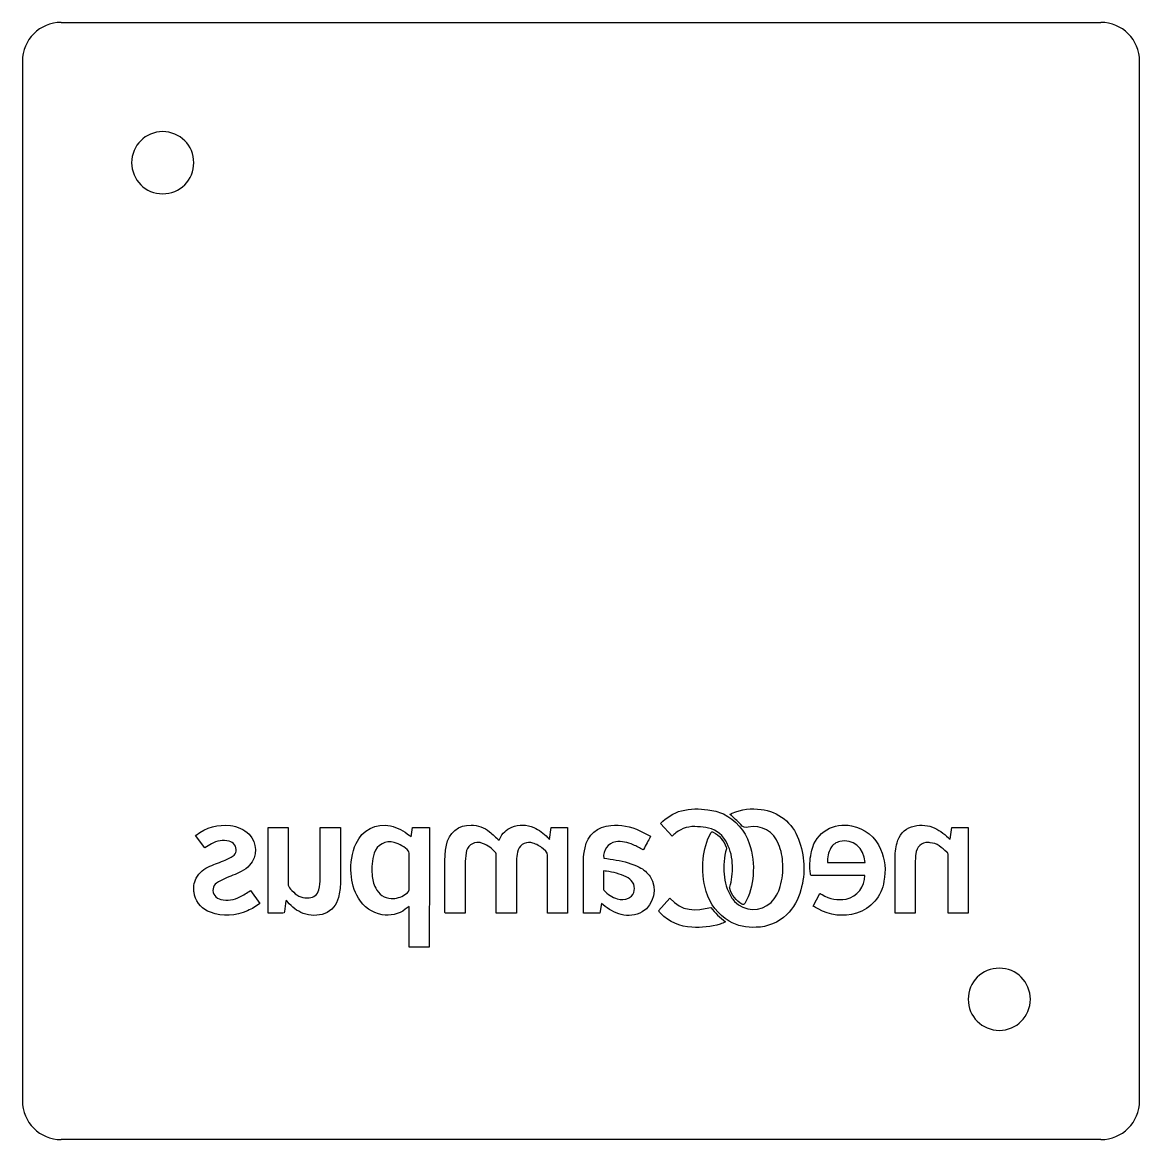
# Model space of a CAD drawing. Extents: x 3.9 to 61.4, y 3.9 to 61.4.
import ezdxf

# ---------------------------------------------------------------- set-up
doc = ezdxf.new("R2010")
doc.units = 0
doc.layers.get('0').update_dxf_attribs({"linetype": 'CONTINUOUS'})

# ---------------------------------------------------------------- blocks, each defined once
blk = doc.blocks.new('BLOCK_2')
at = {"color": 7}
blk.add_open_spline([(9.505, 54.158), (9.505, 55.042), (10.222, 55.758), (11.105, 55.758), (11.989, 55.758), (12.705, 55.042), (12.705, 54.158), (12.705, 53.274), (11.989, 52.558), (11.105, 52.558), (10.222, 52.558), (9.505, 53.274), (9.505, 54.158), (9.505, 54.158), (9.505, 54.158), (9.505, 54.158)], degree=3, knots=[0, 0, 0, 0, 1, 1, 1, 2, 2, 2, 3, 3, 3, 4, 4, 4, 5, 5, 5, 5], dxfattribs=at)
blk = doc.blocks.new('BLOCK_3')
at = {"color": 7}
blk.add_open_spline([(52.558, 11.106), (52.558, 11.99), (53.274, 12.706), (54.158, 12.706), (55.042, 12.706), (55.758, 11.99), (55.758, 11.106), (55.758, 10.222), (55.042, 9.506), (54.158, 9.506), (53.274, 9.506), (52.558, 10.222), (52.558, 11.106), (52.558, 11.106), (52.558, 11.106), (52.558, 11.106)], degree=3, knots=[0, 0, 0, 0, 1, 1, 1, 2, 2, 2, 3, 3, 3, 4, 4, 4, 5, 5, 5, 5], dxfattribs=at)
blk = doc.blocks.new('BLOCK_4')
at = {"color": 7}
blk.add_open_spline([(5.882, 61.382), (4.777, 61.382), (3.882, 60.487), (3.882, 59.382)], degree=3, dxfattribs=at)
blk = doc.blocks.new('BLOCK_5')
at = {"color": 7}
blk.add_lwpolyline([(5.882, 61.382), (59.382, 61.382)], dxfattribs=at)
blk = doc.blocks.new('BLOCK_6')
at = {"color": 7}
blk.add_open_spline([(61.382, 59.382), (61.382, 60.487), (60.487, 61.382), (59.382, 61.382)], degree=3, dxfattribs=at)
blk = doc.blocks.new('BLOCK_7')
at = {"color": 7}
blk.add_lwpolyline([(61.382, 5.882), (61.382, 59.382)], dxfattribs=at)
blk = doc.blocks.new('BLOCK_8')
at = {"color": 7}
blk.add_open_spline([(59.382, 3.882), (60.487, 3.882), (61.382, 4.777), (61.382, 5.882)], degree=3, dxfattribs=at)
blk = doc.blocks.new('BLOCK_9')
at = {"color": 7}
blk.add_lwpolyline([(3.882, 59.382), (3.882, 5.882)], dxfattribs=at)
blk = doc.blocks.new('BLOCK_10')
at = {"color": 7}
blk.add_lwpolyline([(59.382, 3.882), (5.882, 3.882)], dxfattribs=at)
blk = doc.blocks.new('BLOCK_11')
at = {"color": 7}
blk.add_open_spline([(3.882, 5.882), (3.882, 4.777), (4.777, 3.882), (5.882, 3.882)], degree=3, dxfattribs=at)
blk = doc.blocks.new('BLOCK_12')
at = {"color": 7}
blk.add_open_spline([(24.818, 13.789), (24.821, 13.823), (24.826, 13.858), (24.826, 13.892), (24.827, 15.876), (24.827, 17.859), (24.827, 19.843), (24.827, 19.843), (24.827, 19.95), (24.827, 19.95), (24.827, 19.95), (23.969, 19.95), (23.969, 19.95), (23.969, 19.95), (23.892, 19.474), (23.892, 19.474), (23.853, 19.501), (23.826, 19.519), (23.799, 19.539), (23.518, 19.775), (23.187, 19.943), (22.83, 20.031), (22.1, 20.19), (21.359, 19.813), (21.058, 19.129), (20.844, 18.641), (20.756, 18.106), (20.803, 17.575), (20.82, 17.129), (20.951, 16.695), (21.182, 16.313), (21.442, 15.864), (21.885, 15.551), (22.395, 15.455), (22.815, 15.379), (23.248, 15.481), (23.589, 15.737), (23.659, 15.785), (23.725, 15.837), (23.79, 15.885), (23.79, 15.885), (23.79, 13.789), (23.79, 13.789), (23.79, 13.789), (24.818, 13.789), (24.818, 13.789)], degree=3, knots=[0, 0, 0, 0, 1, 1, 1, 2, 2, 2, 3, 3, 3, 4, 4, 4, 5, 5, 5, 6, 6, 6, 7, 7, 7, 8, 8, 8, 9, 9, 9, 10, 10, 10, 11, 11, 11, 12, 12, 12, 13, 13, 13, 14, 14, 14, 15, 15, 15, 15], dxfattribs=at)
blk = doc.blocks.new('BLOCK_13')
at = {"color": 7}
blk.add_open_spline([(23.787, 17.685), (23.787, 17.685), (23.787, 16.892), (23.787, 16.892), (23.787, 16.634), (23.788, 16.632), (23.57, 16.493), (23.361, 16.353), (23.114, 16.281), (22.862, 16.289), (22.517, 16.306), (22.21, 16.513), (22.065, 16.827), (21.954, 17.042), (21.892, 17.278), (21.882, 17.52), (21.841, 17.893), (21.879, 18.27), (21.994, 18.628), (22.127, 19.061), (22.585, 19.307), (23.02, 19.178), (23.303, 19.104), (23.558, 18.951), (23.756, 18.736), (23.778, 18.707), (23.788, 18.67), (23.786, 18.634), (23.788, 18.318), (23.787, 18.001), (23.787, 17.685)], degree=3, knots=[0, 0, 0, 0, 1, 1, 1, 2, 2, 2, 3, 3, 3, 4, 4, 4, 5, 5, 5, 6, 6, 6, 7, 7, 7, 8, 8, 8, 9, 9, 9, 10, 10, 10, 10], dxfattribs=at)
blk = doc.blocks.new('BLOCK_14')
at = {"color": 7}
blk.add_open_spline([(12.706, 16.647), (12.72, 16.586), (12.732, 16.524), (12.749, 16.463), (12.856, 16.053), (13.161, 15.723), (13.562, 15.585), (14.183, 15.347), (14.875, 15.375), (15.474, 15.664), (15.699, 15.76), (15.911, 15.888), (16.101, 16.043), (16.101, 16.043), (15.623, 16.697), (15.623, 16.697), (15.437, 16.585), (15.263, 16.468), (15.078, 16.374), (14.777, 16.216), (14.429, 16.172), (14.097, 16.249), (13.838, 16.295), (13.662, 16.537), (13.697, 16.798), (13.711, 16.915), (13.778, 17.02), (13.879, 17.082), (14.01, 17.168), (14.147, 17.243), (14.289, 17.307), (14.574, 17.436), (14.87, 17.542), (15.148, 17.683), (15.307, 17.767), (15.451, 17.876), (15.577, 18.004), (15.987, 18.46), (15.974, 19.156), (15.547, 19.597), (15.288, 19.851), (14.95, 20.008), (14.588, 20.043), (13.961, 20.124), (13.328, 19.948), (12.832, 19.556), (12.823, 19.549), (12.815, 19.541), (12.798, 19.527), (12.798, 19.527), (13.27, 18.902), (13.27, 18.902), (13.387, 18.972), (13.499, 19.043), (13.615, 19.106), (13.889, 19.266), (14.214, 19.315), (14.523, 19.242), (14.759, 19.195), (14.918, 18.973), (14.886, 18.734), (14.876, 18.631), (14.818, 18.538), (14.731, 18.483), (14.601, 18.401), (14.466, 18.329), (14.325, 18.268), (14.064, 18.158), (13.794, 18.067), (13.534, 17.954), (13.234, 17.843), (12.985, 17.625), (12.833, 17.343), (12.782, 17.219), (12.739, 17.091), (12.706, 16.961), (12.706, 16.961), (12.706, 16.647), (12.706, 16.647)], degree=3, knots=[0, 0, 0, 0, 1, 1, 1, 2, 2, 2, 3, 3, 3, 4, 4, 4, 5, 5, 5, 6, 6, 6, 7, 7, 7, 8, 8, 8, 9, 9, 9, 10, 10, 10, 11, 11, 11, 12, 12, 12, 13, 13, 13, 14, 14, 14, 15, 15, 15, 16, 16, 16, 17, 17, 17, 18, 18, 18, 19, 19, 19, 20, 20, 20, 21, 21, 21, 22, 22, 22, 23, 23, 23, 24, 24, 24, 25, 25, 25, 26, 26, 26, 26], dxfattribs=at)
blk = doc.blocks.new('BLOCK_15')
at = {"color": 7}
blk.add_open_spline([(26.674, 15.539), (26.674, 15.539), (26.674, 15.654), (26.674, 15.654), (26.674, 16.456), (26.671, 17.257), (26.676, 18.059), (26.674, 18.253), (26.69, 18.447), (26.721, 18.639), (26.759, 18.973), (27.061, 19.213), (27.395, 19.175), (27.455, 19.168), (27.514, 19.152), (27.57, 19.128), (27.833, 19.024), (28.066, 18.857), (28.248, 18.64), (28.267, 18.608), (28.275, 18.572), (28.271, 18.535), (28.272, 17.574), (28.272, 16.612), (28.271, 15.651), (28.271, 15.651), (28.271, 15.541), (28.271, 15.541), (28.271, 15.541), (29.311, 15.541), (29.311, 15.541), (29.311, 15.541), (29.311, 15.645), (29.311, 15.645), (29.311, 16.508), (29.309, 17.37), (29.314, 18.233), (29.314, 18.384), (29.331, 18.534), (29.365, 18.681), (29.421, 19.007), (29.731, 19.226), (30.057, 19.169), (30.087, 19.164), (30.117, 19.157), (30.145, 19.147), (30.344, 19.09), (30.527, 18.987), (30.678, 18.845), (30.915, 18.643), (30.915, 18.642), (30.915, 18.334), (30.915, 18.334), (30.915, 15.541), (30.915, 15.541), (30.915, 15.541), (31.942, 15.541), (31.942, 15.541), (31.942, 15.541), (31.942, 19.95), (31.942, 19.95), (31.942, 19.95), (31.094, 19.95), (31.094, 19.95), (31.094, 19.95), (31.017, 19.336), (31.017, 19.336), (30.974, 19.375), (30.942, 19.402), (30.912, 19.431), (30.71, 19.644), (30.47, 19.819), (30.205, 19.946), (29.843, 20.102), (29.434, 20.108), (29.068, 19.964), (28.795, 19.854), (28.576, 19.641), (28.46, 19.37), (28.446, 19.342), (28.432, 19.314), (28.421, 19.29), (28.255, 19.435), (28.092, 19.584), (27.922, 19.723), (27.659, 19.948), (27.322, 20.069), (26.976, 20.062), (26.35, 20.107), (25.796, 19.658), (25.711, 19.036), (25.661, 18.806), (25.634, 18.572), (25.632, 18.338), (25.623, 17.434), (25.628, 16.531), (25.628, 15.628), (25.628, 15.6), (25.631, 15.571), (25.633, 15.539), (25.633, 15.539), (26.674, 15.539), (26.674, 15.539)], degree=3, knots=[0, 0, 0, 0, 1, 1, 1, 2, 2, 2, 3, 3, 3, 4, 4, 4, 5, 5, 5, 6, 6, 6, 7, 7, 7, 8, 8, 8, 9, 9, 9, 10, 10, 10, 11, 11, 11, 12, 12, 12, 13, 13, 13, 14, 14, 14, 15, 15, 15, 16, 16, 16, 17, 17, 17, 18, 18, 18, 19, 19, 19, 20, 20, 20, 21, 21, 21, 22, 22, 22, 23, 23, 23, 24, 24, 24, 25, 25, 25, 26, 26, 26, 27, 27, 27, 28, 28, 28, 29, 29, 29, 30, 30, 30, 31, 31, 31, 32, 32, 32, 33, 33, 33, 34, 34, 34, 34], dxfattribs=at)
blk = doc.blocks.new('BLOCK_16')
at = {"color": 7}
blk.add_open_spline([(40.299, 20.62), (40.494, 20.455), (40.68, 20.28), (40.855, 20.094), (40.937, 19.967), (41.095, 19.912), (41.238, 19.96), (41.903, 20.104), (42.572, 19.732), (42.802, 19.09), (42.935, 18.765), (43.007, 18.417), (43.013, 18.065), (43.038, 17.676), (42.995, 17.286), (42.887, 16.912), (42.799, 16.603), (42.635, 16.321), (42.411, 16.092), (41.879, 15.589), (41.039, 15.613), (40.536, 16.145), (40.469, 16.216), (40.41, 16.294), (40.36, 16.378), (40.147, 16.73), (40.023, 17.128), (39.999, 17.538), (39.956, 17.978), (39.995, 18.422), (40.114, 18.848), (40.121, 18.878), (40.118, 18.91), (40.106, 18.939), (39.979, 19.264), (39.745, 19.535), (39.442, 19.709), (39.383, 19.743), (39.355, 19.733), (39.322, 19.674), (39.093, 19.259), (38.956, 18.798), (38.922, 18.325), (38.86, 17.761), (38.912, 17.19), (39.075, 16.646), (39.263, 16.007), (39.686, 15.463), (40.26, 15.124), (40.679, 14.884), (41.161, 14.775), (41.643, 14.81), (42.23, 14.82), (42.792, 15.052), (43.215, 15.46), (43.573, 15.808), (43.826, 16.251), (43.944, 16.736), (44.191, 17.597), (44.149, 18.516), (43.826, 19.351), (43.527, 20.186), (42.778, 20.777), (41.897, 20.874), (41.395, 20.954), (40.88, 20.887), (40.415, 20.68), (40.386, 20.667), (40.358, 20.652), (40.33, 20.638), (40.314, 20.63), (40.3, 20.621), (40.299, 20.62)], degree=3, knots=[0, 0, 0, 0, 1, 1, 1, 2, 2, 2, 3, 3, 3, 4, 4, 4, 5, 5, 5, 6, 6, 6, 7, 7, 7, 8, 8, 8, 9, 9, 9, 10, 10, 10, 11, 11, 11, 12, 12, 12, 13, 13, 13, 14, 14, 14, 15, 15, 15, 16, 16, 16, 17, 17, 17, 18, 18, 18, 19, 19, 19, 20, 20, 20, 21, 21, 21, 22, 22, 22, 23, 23, 23, 24, 24, 24, 24], dxfattribs=at)
blk = doc.blocks.new('BLOCK_17')
at = {"color": 7}
blk.add_open_spline([(33.803, 18.367), (33.748, 18.768), (34.02, 19.141), (34.419, 19.209), (34.727, 19.245), (35.038, 19.192), (35.316, 19.058), (35.49, 18.978), (35.658, 18.887), (35.832, 18.799), (35.839, 18.806), (35.844, 18.813), (35.849, 18.821), (35.969, 19.04), (36.088, 19.258), (36.216, 19.494), (36.028, 19.591), (35.845, 19.691), (35.658, 19.779), (35.192, 20.004), (34.675, 20.097), (34.16, 20.049), (33.503, 20.032), (32.949, 19.551), (32.84, 18.902), (32.79, 18.691), (32.763, 18.474), (32.76, 18.257), (32.751, 17.379), (32.756, 16.502), (32.756, 15.625), (32.756, 15.599), (32.759, 15.574), (32.76, 15.541), (32.76, 15.541), (33.603, 15.541), (33.603, 15.541), (33.603, 15.541), (33.688, 16.033), (33.688, 16.033), (33.688, 16.033), (33.77, 15.97), (33.77, 15.97), (34.039, 15.736), (34.356, 15.566), (34.698, 15.472), (35.064, 15.374), (35.455, 15.421), (35.787, 15.604), (36.398, 15.995), (36.576, 16.807), (36.186, 17.418), (36.051, 17.629), (35.858, 17.797), (35.631, 17.902), (35.256, 18.082), (34.857, 18.205), (34.446, 18.267), (34.233, 18.305), (34.018, 18.334), (33.803, 18.367)], degree=3, knots=[0, 0, 0, 0, 1, 1, 1, 2, 2, 2, 3, 3, 3, 4, 4, 4, 5, 5, 5, 6, 6, 6, 7, 7, 7, 8, 8, 8, 9, 9, 9, 10, 10, 10, 11, 11, 11, 12, 12, 12, 13, 13, 13, 14, 14, 14, 15, 15, 15, 16, 16, 16, 17, 17, 17, 18, 18, 18, 19, 19, 19, 20, 20, 20, 20], dxfattribs=at)
blk = doc.blocks.new('BLOCK_18')
at = {"color": 7}
blk.add_open_spline([(33.793, 17.711), (33.85, 17.703), (33.893, 17.698), (33.936, 17.692), (34.291, 17.653), (34.637, 17.556), (34.961, 17.405), (35.093, 17.343), (35.206, 17.247), (35.288, 17.126), (35.464, 16.866), (35.396, 16.512), (35.135, 16.336), (35.119, 16.325), (35.102, 16.315), (35.084, 16.306), (34.897, 16.231), (34.69, 16.22), (34.495, 16.275), (34.238, 16.359), (34.005, 16.506), (33.819, 16.703), (33.805, 16.716), (33.796, 16.735), (33.794, 16.754), (33.793, 17.07), (33.793, 17.386), (33.793, 17.711)], degree=3, knots=[0, 0, 0, 0, 1, 1, 1, 2, 2, 2, 3, 3, 3, 4, 4, 4, 5, 5, 5, 6, 6, 6, 7, 7, 7, 8, 8, 8, 9, 9, 9, 9], dxfattribs=at)
blk = doc.blocks.new('BLOCK_19')
at = {"color": 7}
blk.add_open_spline([(48.8, 15.539), (48.8, 15.539), (49.835, 15.539), (49.835, 15.539), (49.835, 15.539), (49.835, 15.651), (49.835, 15.651), (49.835, 16.513), (49.834, 17.376), (49.837, 18.239), (49.837, 18.357), (49.847, 18.476), (49.866, 18.593), (49.88, 18.93), (50.164, 19.191), (50.5, 19.177), (50.535, 19.176), (50.57, 19.171), (50.604, 19.164), (50.771, 19.155), (50.931, 19.099), (51.066, 19.001), (51.2, 18.9), (51.327, 18.79), (51.459, 18.685), (51.507, 18.647), (51.532, 18.587), (51.527, 18.526), (51.525, 17.571), (51.525, 16.615), (51.526, 15.66), (51.526, 15.66), (51.526, 15.541), (51.526, 15.541), (51.526, 15.541), (52.558, 15.541), (52.558, 15.541), (52.558, 15.541), (52.558, 19.949), (52.558, 19.949), (52.558, 19.949), (51.708, 19.949), (51.708, 19.949), (51.708, 19.949), (51.632, 19.35), (51.632, 19.35), (51.593, 19.38), (51.564, 19.399), (51.538, 19.422), (51.303, 19.653), (51.027, 19.837), (50.724, 19.964), (50.375, 20.093), (49.992, 20.1), (49.639, 19.985), (49.265, 19.856), (48.986, 19.541), (48.904, 19.154), (48.826, 18.88), (48.789, 18.596), (48.795, 18.311), (48.795, 17.417), (48.795, 16.522), (48.796, 15.628), (48.796, 15.6), (48.798, 15.571), (48.8, 15.539)], degree=3, knots=[0, 0, 0, 0, 1, 1, 1, 2, 2, 2, 3, 3, 3, 4, 4, 4, 5, 5, 5, 6, 6, 6, 7, 7, 7, 8, 8, 8, 9, 9, 9, 10, 10, 10, 11, 11, 11, 12, 12, 12, 13, 13, 13, 14, 14, 14, 15, 15, 15, 16, 16, 16, 17, 17, 17, 18, 18, 18, 19, 19, 19, 20, 20, 20, 21, 21, 21, 22, 22, 22, 22], dxfattribs=at)
blk = doc.blocks.new('BLOCK_20')
at = {"color": 7}
blk.add_open_spline([(20.248, 19.953), (20.248, 19.953), (19.215, 19.953), (19.215, 19.953), (19.215, 19.953), (19.215, 19.841), (19.215, 19.841), (19.215, 19.005), (19.219, 18.168), (19.212, 17.332), (19.208, 17.132), (19.184, 16.934), (19.138, 16.739), (19.088, 16.502), (18.88, 16.332), (18.637, 16.329), (18.344, 16.296), (18.051, 16.4), (17.845, 16.611), (17.554, 16.89), (17.554, 16.889), (17.554, 17.294), (17.554, 17.294), (17.554, 19.949), (17.554, 19.949), (17.554, 19.949), (16.527, 19.949), (16.527, 19.949), (16.527, 19.949), (16.527, 15.535), (16.527, 15.535), (16.527, 15.535), (16.627, 15.535), (16.627, 15.535), (16.848, 15.535), (17.069, 15.537), (17.289, 15.533), (17.354, 15.532), (17.372, 15.553), (17.379, 15.616), (17.397, 15.803), (17.424, 15.989), (17.448, 16.175), (17.448, 16.175), (17.474, 16.195), (17.474, 16.195), (17.494, 16.164), (17.515, 16.135), (17.538, 16.108), (17.75, 15.851), (18.021, 15.651), (18.329, 15.525), (18.689, 15.391), (19.085, 15.389), (19.446, 15.519), (19.803, 15.658), (20.066, 15.967), (20.145, 16.341), (20.218, 16.589), (20.253, 16.847), (20.251, 17.106), (20.253, 18.032), (20.252, 18.958), (20.252, 19.885), (20.252, 19.905), (20.249, 19.925), (20.248, 19.953)], degree=3, knots=[0, 0, 0, 0, 1, 1, 1, 2, 2, 2, 3, 3, 3, 4, 4, 4, 5, 5, 5, 6, 6, 6, 7, 7, 7, 8, 8, 8, 9, 9, 9, 10, 10, 10, 11, 11, 11, 12, 12, 12, 13, 13, 13, 14, 14, 14, 15, 15, 15, 16, 16, 16, 17, 17, 17, 18, 18, 18, 19, 19, 19, 20, 20, 20, 21, 21, 21, 22, 22, 22, 22], dxfattribs=at)
blk = doc.blocks.new('BLOCK_21')
at = {"color": 7}
blk.add_open_spline([(47.247, 17.481), (47.247, 16.898), (46.842, 16.393), (46.273, 16.264), (45.85, 16.184), (45.411, 16.265), (45.044, 16.492), (45.011, 16.51), (44.979, 16.529), (44.946, 16.548), (44.941, 16.55), (44.936, 16.552), (44.93, 16.553), (44.93, 16.553), (44.578, 15.904), (44.578, 15.904), (44.665, 15.854), (44.748, 15.802), (44.834, 15.757), (45.431, 15.413), (46.145, 15.333), (46.803, 15.537), (47.557, 15.761), (48.111, 16.404), (48.219, 17.183), (48.338, 17.736), (48.278, 18.312), (48.049, 18.828), (47.795, 19.459), (47.231, 19.914), (46.56, 20.027), (45.648, 20.248), (44.729, 19.687), (44.508, 18.774), (44.496, 18.725), (44.486, 18.674), (44.478, 18.624), (44.402, 18.277), (44.388, 17.92), (44.436, 17.568), (44.446, 17.498), (44.471, 17.479), (44.54, 17.479), (45.409, 17.482), (46.277, 17.482), (47.145, 17.481), (47.145, 17.481), (47.247, 17.481), (47.247, 17.481)], degree=3, knots=[0, 0, 0, 0, 1, 1, 1, 2, 2, 2, 3, 3, 3, 4, 4, 4, 5, 5, 5, 6, 6, 6, 7, 7, 7, 8, 8, 8, 9, 9, 9, 10, 10, 10, 11, 11, 11, 12, 12, 12, 13, 13, 13, 14, 14, 14, 15, 15, 15, 16, 16, 16, 16], dxfattribs=at)
blk = doc.blocks.new('BLOCK_22')
at = {"color": 7}
blk.add_open_spline([(45.313, 18.143), (45.303, 18.406), (45.364, 18.667), (45.491, 18.897), (45.592, 19.067), (45.758, 19.187), (45.951, 19.228), (46.608, 19.383), (47.2, 18.926), (47.258, 18.143), (47.258, 18.143), (45.313, 18.143), (45.313, 18.143)], degree=3, knots=[0, 0, 0, 0, 1, 1, 1, 2, 2, 2, 3, 3, 3, 4, 4, 4, 4], dxfattribs=at)
blk = doc.blocks.new('BLOCK_23')
at = {"color": 7}
blk.add_open_spline([(36.731, 20.156), (36.731, 20.156), (37.318, 19.506), (37.318, 19.506), (37.384, 19.562), (37.446, 19.615), (37.507, 19.668), (37.827, 19.918), (38.232, 20.033), (38.635, 19.986), (38.823, 19.978), (39.01, 19.955), (39.195, 19.916), (39.618, 19.816), (39.97, 19.526), (40.149, 19.13), (40.331, 18.771), (40.425, 18.374), (40.424, 17.972), (40.44, 17.6), (40.394, 17.228), (40.287, 16.871), (40.279, 16.85), (40.278, 16.827), (40.283, 16.805), (40.392, 16.47), (40.615, 16.185), (40.913, 15.998), (40.987, 15.955), (41.018, 15.969), (41.059, 16.04), (41.312, 16.482), (41.459, 16.978), (41.486, 17.487), (41.538, 18.04), (41.471, 18.599), (41.288, 19.124), (41.067, 19.788), (40.588, 20.336), (39.96, 20.644), (39.708, 20.756), (39.44, 20.828), (39.165, 20.856), (38.714, 20.93), (38.253, 20.915), (37.808, 20.812), (37.397, 20.692), (37.026, 20.466), (36.731, 20.156)], degree=3, knots=[0, 0, 0, 0, 1, 1, 1, 2, 2, 2, 3, 3, 3, 4, 4, 4, 5, 5, 5, 6, 6, 6, 7, 7, 7, 8, 8, 8, 9, 9, 9, 10, 10, 10, 11, 11, 11, 12, 12, 12, 13, 13, 13, 14, 14, 14, 15, 15, 15, 16, 16, 16, 16], dxfattribs=at)
blk = doc.blocks.new('BLOCK_24')
at = {"color": 7}
blk.add_open_spline([(40.07, 15.086), (39.925, 15.208), (39.783, 15.313), (39.659, 15.437), (39.536, 15.559), (39.432, 15.7), (39.317, 15.837), (38.545, 15.636), (37.802, 15.621), (37.205, 16.303), (37.205, 16.303), (36.617, 15.661), (36.617, 15.661), (36.658, 15.616), (36.698, 15.571), (36.739, 15.529), (37.157, 15.091), (37.73, 14.835), (38.335, 14.815), (38.829, 14.782), (39.324, 14.836), (39.798, 14.974), (39.891, 15.007), (39.982, 15.044), (40.07, 15.086)], degree=3, knots=[0, 0, 0, 0, 1, 1, 1, 2, 2, 2, 3, 3, 3, 4, 4, 4, 5, 5, 5, 6, 6, 6, 7, 7, 7, 8, 8, 8, 8], dxfattribs=at)

msp = doc.modelspace()

# ---------------------------------------------------------------- block references
for name in ['BLOCK_4', 'BLOCK_5', 'BLOCK_6', 'BLOCK_9', 'BLOCK_7', 'BLOCK_2', 'BLOCK_23', 'BLOCK_16', 'BLOCK_12', 'BLOCK_21', 'BLOCK_14', 'BLOCK_20', 'BLOCK_15', 'BLOCK_17', 'BLOCK_19', 'BLOCK_13', 'BLOCK_22', 'BLOCK_18', 'BLOCK_24', 'BLOCK_3', 'BLOCK_11', 'BLOCK_8', 'BLOCK_10']:
    msp.add_blockref(name, (0, 0))

doc.saveas('drawing.dxf')
